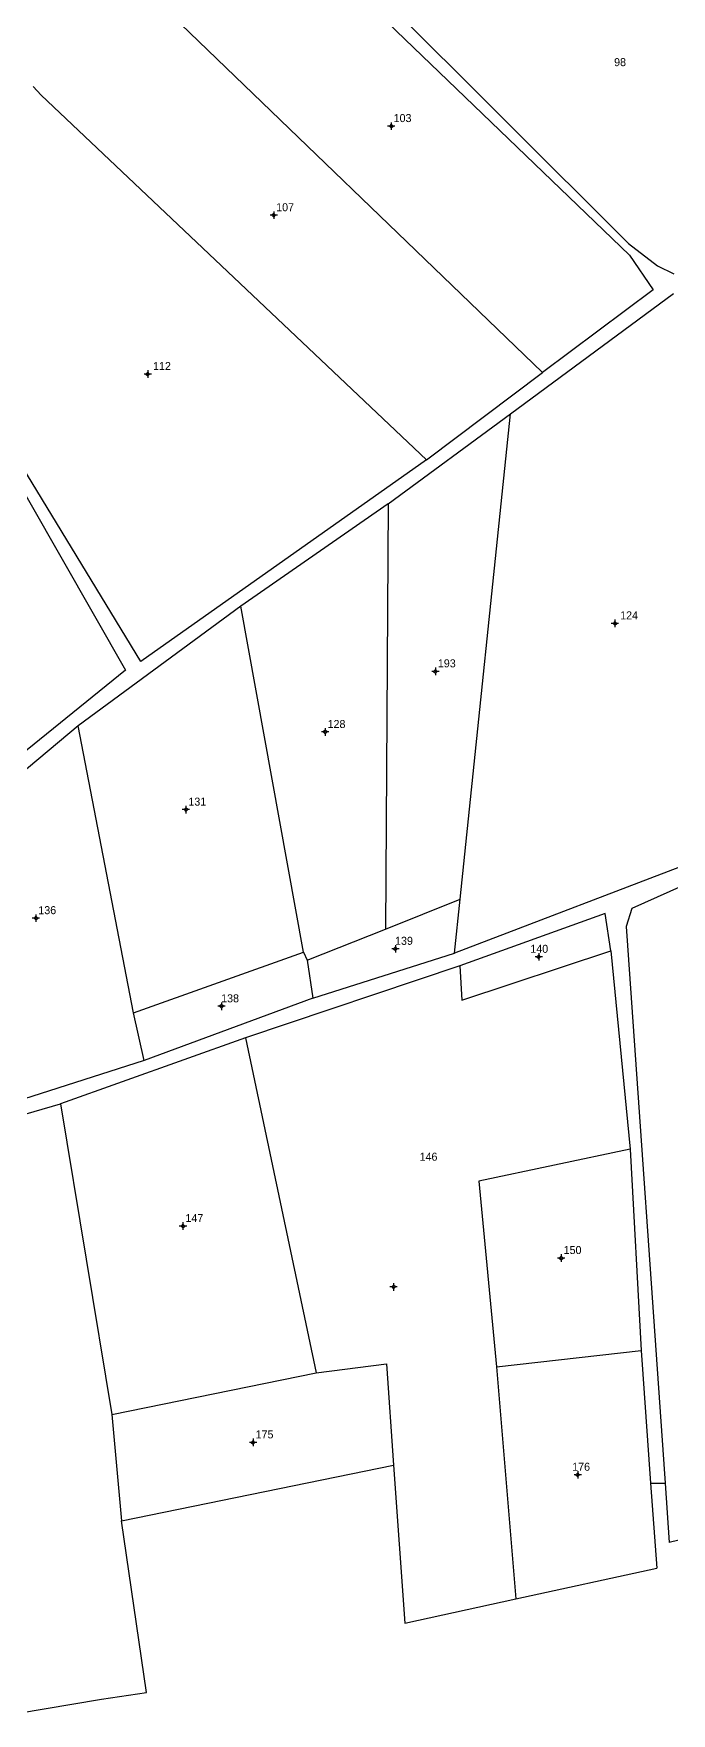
# Model space of a CAD drawing. Extents: x 361974 to 363140, y 1840922 to 1842083.
# Drawn here: x 362434 to 362649, y 1840922 to 1841489 of the extents above; entities that cross this region are included whole.
import ezdxf

# ---------------------------------------------------------------- set-up
doc = ezdxf.new("R2010")
doc.units = 0
for name, color, linetype in [('Level 10', 7, 'Continuous'), ('Level 11', 7, 'Continuous'), ('Level 15', 7, 'Continuous')]:
    doc.layers.add(name, color=color, linetype=linetype)

msp = doc.modelspace()

# ---------------------------------------------------------------- linework, layer by layer
at = {"layer": 'Level 10'}
for p, q in [((362505.85, 1841547.11), (362634.96, 1841418.34)), ((362503.6, 1841541.11), (362635.35, 1841414.35)), ((362465.26, 1841510.47), (362605.96, 1841374.8)), ((362434.02, 1841471.28), (362436.76, 1841468.36)), ((362566.78, 1841345.26), (362436.76, 1841468.36)), ((362634.96, 1841418.34), (362644.77, 1841410.81)), ((362635.35, 1841414.35), (362643.28, 1841402.72)), ((362644.77, 1841410.81), (362650.32, 1841408.04)), ((362595.14, 1841360.89), (362650.22, 1841401.45)), ((362643.28, 1841402.72), (362605.96, 1841374.8)), ((362566.78, 1841345.26), (362605.96, 1841374.8)), ((362470.39, 1841277.26), (362412.67, 1841371.99)), ((362417.15, 1841358.41), (362465.19, 1841274.35)), ((362553.87, 1841330.49), (362595.14, 1841360.89)), ((362578.14, 1841197.01), (362595.14, 1841360.89)), ((362566.78, 1841345.26), (362470.39, 1841277.26)), ((362553.87, 1841330.49), (362504.12, 1841295.88)), ((362553.87, 1841330.49), (362552.93, 1841186.97)), ((362504.12, 1841295.88), (362449.2, 1841255.49)), ((362525.28, 1841179.14), (362504.12, 1841295.88)), ((362465.19, 1841274.35), (362423.08, 1841240.19)), ((362449.2, 1841255.49), (362403.76, 1841217.55)), ((362467.84, 1841158.65), (362449.2, 1841255.49)), ((362659.82, 1841210.72), (362576.25, 1841178.79)), ((362671.91, 1841209.93), (362636.06, 1841193.84)), ((362552.93, 1841186.97), (362578.14, 1841197.01)), ((362576.25, 1841178.79), (362578.14, 1841197.01)), ((362636.06, 1841193.84), (362634.18, 1841187.8)), ((362627.08, 1841192.24), (362578.06, 1841174.59)), ((362629.04, 1841179.62), (362627.08, 1841192.24)), ((362634.18, 1841187.8), (362647.3, 1841000)), ((362526.46, 1841176.42), (362552.93, 1841186.97)), ((362467.84, 1841158.65), (362525.28, 1841179.14)), ((362525.28, 1841179.14), (362526.46, 1841176.42)), ((362526.46, 1841176.42), (362528.42, 1841163.58)), ((362528.42, 1841163.58), (362576.25, 1841178.79)), ((362578.7, 1841162.95), (362629.04, 1841179.62)), ((362629.04, 1841179.62), (362635.59, 1841112.72)), ((362578.06, 1841174.59), (362505.74, 1841150.3)), ((362578.06, 1841174.59), (362578.7, 1841162.95)), ((362528.42, 1841163.58), (362471.47, 1841142.63)), ((362471.47, 1841142.63), (362467.84, 1841158.65)), ((362505.74, 1841150.3), (362443.21, 1841127.97)), ((362505.74, 1841150.3), (362529.6, 1841037.19)), ((362471.47, 1841142.63), (362418.93, 1841125.78)), ((362374.84, 1841108), (362443.21, 1841127.97)), ((362443.21, 1841127.97), (362460.61, 1841023.16)), ((362635.59, 1841112.72), (362584.51, 1841101.9)), ((362635.59, 1841112.72), (362639.22, 1841044.69)), ((362584.51, 1841101.9), (362590.41, 1841039.16)), ((362590.41, 1841039.16), (362639.22, 1841044.69)), ((362639.22, 1841044.69), (362642.44, 1841000)), ((362460.61, 1841023.16), (362529.6, 1841037.19)), ((362529.6, 1841037.19), (362553.24, 1841040.19)), ((362553.24, 1841040.19), (362555.66, 1841006.05)), ((362590.41, 1841039.16), (362596.94, 1840960.91)), ((362460.61, 1841023.16), (362463.79, 1840987.25)), ((362463.79, 1840987.25), (362555.66, 1841006.05)), ((362555.66, 1841006.05), (362559.45, 1840952.71)), ((362642.44, 1841000), (362647.3, 1841000)), ((362642.44, 1841000), (362644.5, 1840971.31)), ((362647.3, 1841000), (362648.7, 1840979.94)), ((362695.91, 1840991.32), (362648.7, 1840979.94)), ((362472.28, 1840929.3), (362463.79, 1840987.25)), ((362596.94, 1840960.91), (362644.5, 1840971.31)), ((362559.45, 1840952.71), (362596.94, 1840960.91)), ((362428.39, 1840922.25), (362457.15, 1840927.11)), ((362457.15, 1840927.11), (362472.28, 1840929.3))]:
    msp.add_line(p, q, dxfattribs=at)
at = {"layer": 'Level 11'}
for p, q in [((362554.255, 1841457.96), (362553.63, 1841457.96)), ((362554.88, 1841458.585), (362554.255, 1841457.96)), ((362554.255, 1841457.96), (362554.88, 1841457.335)), ((362554.88, 1841459.21), (362554.88, 1841458.585)), ((362555.505, 1841457.96), (362554.88, 1841458.585)), ((362554.88, 1841457.335), (362555.505, 1841457.96)), ((362554.88, 1841457.335), (362554.88, 1841456.71)), ((362556.13, 1841457.96), (362555.505, 1841457.96)), ((362514.605, 1841427.86), (362513.98, 1841427.86)), ((362515.23, 1841428.485), (362514.605, 1841427.86)), ((362514.605, 1841427.86), (362515.23, 1841427.235)), ((362515.23, 1841429.11), (362515.23, 1841428.485)), ((362515.855, 1841427.86), (362515.23, 1841428.485)), ((362515.23, 1841427.235), (362515.855, 1841427.86)), ((362515.23, 1841427.235), (362515.23, 1841426.61)), ((362516.48, 1841427.86), (362515.855, 1841427.86)), ((362472.72, 1841374.895), (362472.095, 1841374.27)), ((362472.72, 1841375.52), (362472.72, 1841374.895)), ((362473.345, 1841374.27), (362472.72, 1841374.895)), ((362472.095, 1841374.27), (362471.47, 1841374.27)), ((362472.095, 1841374.27), (362472.72, 1841373.645)), ((362472.72, 1841373.645), (362473.345, 1841374.27)), ((362472.72, 1841373.645), (362472.72, 1841373.02)), ((362473.97, 1841374.27), (362473.345, 1841374.27)), ((362629.755, 1841290.12), (362629.13, 1841290.12)), ((362630.38, 1841290.745), (362629.755, 1841290.12)), ((362629.755, 1841290.12), (362630.38, 1841289.495)), ((362630.38, 1841291.37), (362630.38, 1841290.745)), ((362631.005, 1841290.12), (362630.38, 1841290.745)), ((362630.38, 1841289.495), (362631.005, 1841290.12)), ((362631.63, 1841290.12), (362631.005, 1841290.12)), ((362630.38, 1841289.495), (362630.38, 1841288.87)), ((362569.185, 1841273.93), (362568.56, 1841273.93)), ((362569.81, 1841274.555), (362569.185, 1841273.93)), ((362569.185, 1841273.93), (362569.81, 1841273.305)), ((362569.81, 1841275.18), (362569.81, 1841274.555)), ((362570.435, 1841273.93), (362569.81, 1841274.555)), ((362569.81, 1841273.305), (362570.435, 1841273.93)), ((362569.81, 1841273.305), (362569.81, 1841272.68)), ((362571.06, 1841273.93), (362570.435, 1841273.93)), ((362531.965, 1841253.46), (362531.34, 1841253.46)), ((362532.59, 1841254.085), (362531.965, 1841253.46)), ((362531.965, 1841253.46), (362532.59, 1841252.835)), ((362532.59, 1841254.71), (362532.59, 1841254.085)), ((362533.215, 1841253.46), (362532.59, 1841254.085)), ((362532.59, 1841252.835), (362533.215, 1841253.46)), ((362532.59, 1841252.835), (362532.59, 1841252.21)), ((362533.84, 1841253.46), (362533.215, 1841253.46)), ((362485.59, 1841227.885), (362484.965, 1841227.26)), ((362485.59, 1841228.51), (362485.59, 1841227.885)), ((362486.215, 1841227.26), (362485.59, 1841227.885)), ((362484.965, 1841227.26), (362484.34, 1841227.26)), ((362484.965, 1841227.26), (362485.59, 1841226.635)), ((362485.59, 1841226.635), (362486.215, 1841227.26)), ((362485.59, 1841226.635), (362485.59, 1841226.01)), ((362486.84, 1841227.26), (362486.215, 1841227.26)), ((362434.325, 1841190.64), (362433.7, 1841190.64)), ((362434.95, 1841191.265), (362434.325, 1841190.64)), ((362434.325, 1841190.64), (362434.95, 1841190.015)), ((362434.95, 1841191.89), (362434.95, 1841191.265)), ((362435.575, 1841190.64), (362434.95, 1841191.265)), ((362434.95, 1841190.015), (362435.575, 1841190.64)), ((362434.95, 1841190.015), (362434.95, 1841189.39)), ((362436.2, 1841190.64), (362435.575, 1841190.64)), ((362555.665, 1841180.3), (362555.04, 1841180.3)), ((362556.29, 1841180.925), (362555.665, 1841180.3)), ((362555.665, 1841180.3), (362556.29, 1841179.675)), ((362556.29, 1841181.55), (362556.29, 1841180.925)), ((362556.915, 1841180.3), (362556.29, 1841180.925)), ((362556.29, 1841179.675), (362556.915, 1841180.3)), ((362556.29, 1841179.675), (362556.29, 1841179.05)), ((362557.54, 1841180.3), (362556.915, 1841180.3)), ((362604.045, 1841177.6), (362603.42, 1841177.6)), ((362604.67, 1841178.225), (362604.045, 1841177.6)), ((362604.045, 1841177.6), (362604.67, 1841176.975)), ((362604.67, 1841178.85), (362604.67, 1841178.225)), ((362605.295, 1841177.6), (362604.67, 1841178.225)), ((362604.67, 1841176.975), (362605.295, 1841177.6)), ((362604.67, 1841176.975), (362604.67, 1841176.35)), ((362605.92, 1841177.6), (362605.295, 1841177.6)), ((362496.975, 1841160.88), (362496.35, 1841160.88)), ((362497.6, 1841161.505), (362496.975, 1841160.88)), ((362496.975, 1841160.88), (362497.6, 1841160.255)), ((362497.6, 1841162.13), (362497.6, 1841161.505)), ((362498.225, 1841160.88), (362497.6, 1841161.505)), ((362497.6, 1841160.255), (362498.225, 1841160.88)), ((362497.6, 1841160.255), (362497.6, 1841159.63)), ((362498.85, 1841160.88), (362498.225, 1841160.88)), ((362483.975, 1841086.73), (362483.35, 1841086.73)), ((362484.6, 1841087.355), (362483.975, 1841086.73)), ((362483.975, 1841086.73), (362484.6, 1841086.105)), ((362484.6, 1841087.98), (362484.6, 1841087.355)), ((362485.225, 1841086.73), (362484.6, 1841087.355)), ((362484.6, 1841086.105), (362485.225, 1841086.73)), ((362484.6, 1841086.105), (362484.6, 1841085.48)), ((362485.85, 1841086.73), (362485.225, 1841086.73)), ((362611.625, 1841075.94), (362611, 1841075.94)), ((362612.25, 1841076.565), (362611.625, 1841075.94)), ((362611.625, 1841075.94), (362612.25, 1841075.315)), ((362612.25, 1841077.19), (362612.25, 1841076.565)), ((362612.875, 1841075.94), (362612.25, 1841076.565)), ((362612.25, 1841075.315), (362612.875, 1841075.94)), ((362612.25, 1841075.315), (362612.25, 1841074.69)), ((362613.5, 1841075.94), (362612.875, 1841075.94)), ((362555.055, 1841066.16), (362554.43, 1841066.16)), ((362555.68, 1841066.785), (362555.055, 1841066.16)), ((362555.055, 1841066.16), (362555.68, 1841065.535)), ((362555.68, 1841067.41), (362555.68, 1841066.785)), ((362556.305, 1841066.16), (362555.68, 1841066.785)), ((362555.68, 1841065.535), (362556.305, 1841066.16)), ((362555.68, 1841065.535), (362555.68, 1841064.91)), ((362556.93, 1841066.16), (362556.305, 1841066.16)), ((362507.655, 1841013.72), (362507.03, 1841013.72)), ((362508.28, 1841014.345), (362507.655, 1841013.72)), ((362507.655, 1841013.72), (362508.28, 1841013.095)), ((362508.28, 1841014.97), (362508.28, 1841014.345)), ((362508.905, 1841013.72), (362508.28, 1841014.345)), ((362508.28, 1841013.095), (362508.905, 1841013.72)), ((362508.28, 1841013.095), (362508.28, 1841012.47)), ((362509.53, 1841013.72), (362508.905, 1841013.72)), ((362617.215, 1841002.8), (362616.59, 1841002.8)), ((362617.84, 1841003.425), (362617.215, 1841002.8)), ((362617.215, 1841002.8), (362617.84, 1841002.175)), ((362617.84, 1841004.05), (362617.84, 1841003.425)), ((362618.465, 1841002.8), (362617.84, 1841003.425)), ((362617.84, 1841002.175), (362618.465, 1841002.8)), ((362617.84, 1841002.175), (362617.84, 1841001.55)), ((362619.09, 1841002.8), (362618.465, 1841002.8))]:
    msp.add_line(p, q, dxfattribs=at)
for centre in [(362554.88, 1841457.96), (362515.23, 1841427.86), (362472.72, 1841374.27), (362630.38, 1841290.12), (362569.81, 1841273.93), (362532.59, 1841253.46), (362485.59, 1841227.26), (362434.95, 1841190.64), (362556.29, 1841180.3), (362604.67, 1841177.6), (362497.6, 1841160.88), (362484.6, 1841086.73), (362612.25, 1841075.94), (362555.68, 1841066.16), (362508.28, 1841013.72), (362617.84, 1841002.8)]:
    msp.add_circle(centre, 0.15, dxfattribs=at)

# ---------------------------------------------------------------- texts
at = {"layer": 'Level 15'}
for s, p in [('98', (362630.12, 1841478.18)), ('103', (362555.7, 1841459.3)), ('107', (362516.05, 1841429.21)), ('112', (362474.49, 1841375.62)), ('124', (362632.16, 1841291.47)), ('193', (362570.63, 1841275.28)), ('128', (362533.41, 1841254.8)), ('131', (362486.42, 1841228.61)), ('136', (362435.77, 1841191.98)), ('139', (362556.18, 1841181.64)), ('140', (362601.84, 1841178.94)), ('138', (362497.48, 1841162.23)), ('146', (362564.46, 1841108.77)), ('147', (362485.43, 1841088.08)), ('150', (362613.08, 1841077.28)), ('175', (362509.11, 1841015.06)), ('176', (362615.97, 1841004.14))]:
    msp.add_text(s, height=2.7, dxfattribs=at).set_placement(p)

doc.saveas('drawing.dxf')
